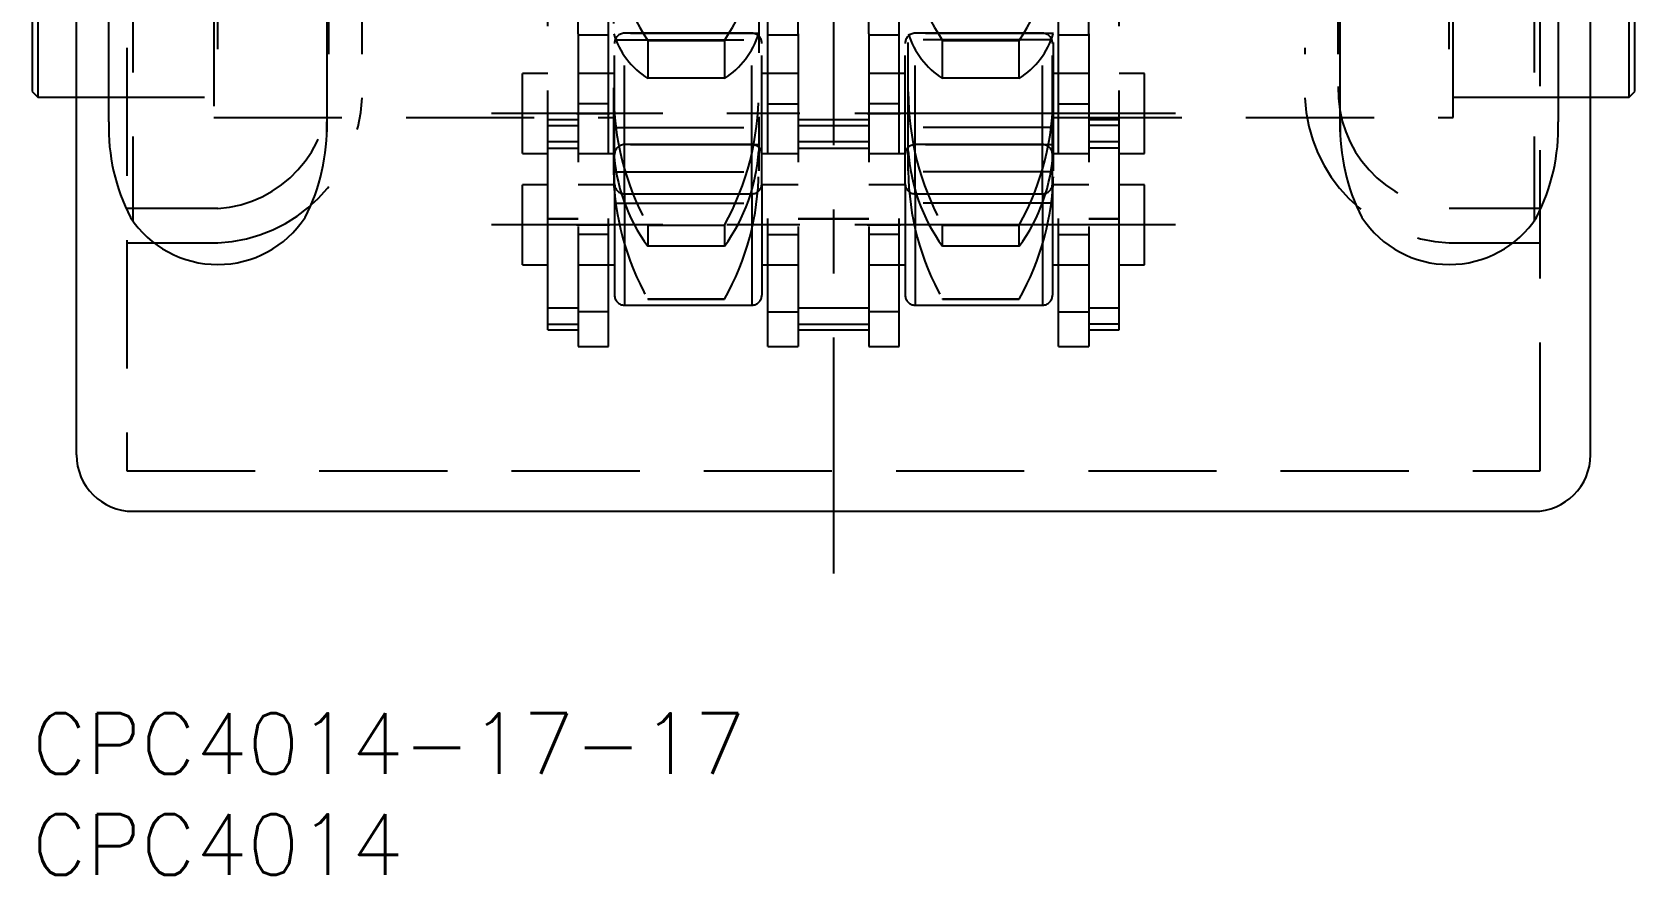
# Model space of a CAD drawing. Extents: x -7 to 197, y -8 to 201.
# Drawn here: x 0 to 79.4, y -8 to 33.7 of the extents above; entities that cross this region are included whole.
import ezdxf

# ---------------------------------------------------------------- set-up
doc = ezdxf.new("R2010")
doc.units = 0
doc.header["$LTSCALE"] = 0.5
doc.linetypes.add('CENTER', pattern=[50.8, 31.75, -6.35, 6.35, -6.35])
doc.linetypes.add('DASHED', pattern=[19.05, 12.7, -6.35])
for name, color, linetype in [('MSM_CENTER', 1, 'CENTER'), ('MSM_CONTINUOUS', 7, 'CONTINUOUS'), ('MSM_DASHED', 4, 'DASHED'), ('MSM_PART_NUMBER', 7, 'CONTINUOUS')]:
    doc.layers.add(name, color=color, linetype=linetype)
doc.styles.get("Standard").update_dxf_attribs({"font": 'txt.shx', "height": 3, "bigfont": 'bigfont.shx'})

msp = doc.modelspace()

# ---------------------------------------------------------------- linework, layer by layer
at = {"layer": 'MSM_CENTER'}
for p, q in [((39.7, 94.796), (39.7, 6.918)), ((9.2, 32.87), (9.2, 71.13)), ((70.2, 32.87), (70.2, 71.13)), ((56.64, 29.692), (22.76, 29.692)), ((56.64, 29.69), (22.76, 29.69)), ((26.975, 29.691), (28.625, 29.691)), ((38.025, 29.691), (36.375, 29.691)), ((41.375, 29.691), (43.025, 29.691)), ((52.425, 29.691), (50.775, 29.691)), ((56.64, 24.181), (22.76, 24.181)), ((26.975, 24.181), (28.625, 24.181)), ((38.025, 24.181), (36.375, 24.181)), ((41.375, 24.181), (43.025, 24.181)), ((52.425, 24.181), (50.775, 24.181))]:
    msp.add_line(p, q, dxfattribs=at)
at = {"layer": 'MSM_CONTINUOUS'}
for p, q in [((0, 73.217), (0, 30.783)), ((0.283, 73.5), (0.283, 30.5)), ((79.117, 30.5), (79.117, 73.5)), ((79.4, 30.783), (79.4, 73.217)), ((2.2, 12.8), (2.2, 52)), ((77.2, 12.8), (77.2, 52)), ((3.8, 29.276), (3.8, 47.6)), ((14.6, 47.6), (14.6, 28.784)), ((64.8, 28.784), (64.8, 47.6)), ((75.6, 47.6), (75.6, 29.276)), ((0, 30.783), (0.283, 30.5)), ((0.283, 30.5), (2.2, 30.5)), ((77.2, 30.5), (79.117, 30.5)), ((79.117, 30.5), (79.4, 30.783)), ((5, 10), (74.4, 10))]:
    msp.add_line(p, q, dxfattribs=at)
for centre, radius, start, end in [((13.584, 29.01), 9.788, 178.45093, 207.12924), ((4.816, 29.01), 9.788, 332.87076, 1.54907), ((74.584, 29.01), 9.788, 178.45093, 207.12924), ((65.816, 29.01), 9.788, 332.87076, 1.54907), ((9.2, 27.4), 5.182, 213.39992, 326.60008), ((70.2, 27.4), 5.182, 213.39992, 326.60008), ((5, 12.8), 2.8, 180, 270), ((74.4, 12.8), 2.8, 270, 0)]:
    msp.add_arc(centre, radius, start, end, dxfattribs=at)
at = {"layer": 'MSM_DASHED'}
for p, q in [((36, 77.15), (36, 26.85)), ((43.4, 26.85), (43.4, 77.15)), ((9, 74.5), (9, 29.5)), ((70.4, 29.5), (70.4, 74.5)), ((27.05, 33.63), (27.05, 61.196)), ((37.95, 33.63), (37.95, 61.196)), ((41.45, 33.63), (41.45, 61.196)), ((52.35, 33.63), (52.35, 61.196)), ((28.55, 33.589), (28.55, 58.031)), ((36.45, 33.589), (36.45, 58.031)), ((42.95, 33.589), (42.95, 58.031)), ((50.85, 33.589), (50.85, 58.031)), ((4.7, 52), (4.7, 12)), ((14.7, 32.635), (14.7, 52)), ((16.35, 32.635), (16.35, 52)), ((63.05, 52), (63.05, 32.635)), ((64.7, 32.635), (64.7, 52)), ((74.7, 12), (74.7, 52)), ((28.8, 50.016), (28.8, 26.85)), ((50.6, 26.85), (50.6, 50.016)), ((5, 47.6), (5, 24.34)), ((74.4, 47.6), (74.4, 24.34)), ((25.55, 24.487), (25.55, 44.826)), ((53.85, 24.487), (53.85, 44.826)), ((27.05, 33.63), (27.05, 18.151)), ((27.05, 33.59), (28.55, 33.59)), ((27.05, 33.589), (28.55, 33.589)), ((28.55, 18.151), (28.55, 33.589)), ((36, 33.65), (28.8, 33.65)), ((35.65, 33.667), (29.35, 33.667)), ((29.35, 25.717), (29.35, 33.667)), ((35.65, 33.665), (29.35, 33.665)), ((35.65, 25.717), (35.65, 33.667)), ((36.45, 33.59), (37.95, 33.59)), ((36.45, 18.151), (36.45, 33.589)), ((36.45, 33.589), (37.95, 33.589)), ((37.95, 33.63), (37.95, 18.151)), ((41.45, 33.63), (41.45, 18.151)), ((41.45, 33.59), (42.95, 33.59)), ((41.45, 33.589), (42.95, 33.589)), ((42.95, 18.151), (42.95, 33.589)), ((50.6, 33.65), (43.4, 33.65)), ((50.05, 33.667), (43.75, 33.667)), ((43.75, 25.717), (43.75, 33.667)), ((50.05, 33.665), (43.75, 33.665)), ((50.05, 25.717), (50.05, 33.667)), ((50.85, 33.59), (52.35, 33.59)), ((50.85, 18.151), (50.85, 33.589)), ((50.85, 33.589), (52.35, 33.589)), ((52.35, 33.63), (52.35, 18.151)), ((28.85, 26.217), (28.85, 33.167)), ((28.916, 33.341), (35.884, 33.341)), ((30.501, 33.314), (30.501, 31.435)), ((30.501, 33.314), (34.299, 33.314)), ((34.299, 33.314), (34.299, 31.435)), ((36.15, 26.217), (36.15, 33.167)), ((43.25, 26.217), (43.25, 33.167)), ((50.484, 33.341), (43.516, 33.341)), ((45.101, 31.435), (45.101, 33.314)), ((45.101, 33.314), (48.899, 33.314)), ((48.899, 31.435), (48.899, 33.314)), ((50.55, 26.217), (50.55, 33.167)), ((25.55, 31.677), (24.3, 31.677)), ((24.3, 27.707), (24.3, 31.677)), ((25.55, 31.675), (24.3, 31.675)), ((28.55, 31.676), (27.05, 31.676)), ((28.85, 31.675), (27.05, 31.675)), ((28.85, 31.677), (28.55, 31.677)), ((34.299, 31.435), (30.501, 31.435)), ((36.45, 31.677), (36.15, 31.677)), ((37.95, 31.675), (36.15, 31.675)), ((37.95, 31.676), (36.45, 31.676)), ((42.95, 31.676), (41.45, 31.676)), ((43.25, 31.675), (41.45, 31.675)), ((43.25, 31.677), (42.95, 31.677)), ((48.899, 31.435), (45.101, 31.435)), ((50.85, 31.677), (50.55, 31.677)), ((52.35, 31.675), (50.55, 31.675)), ((52.35, 31.676), (50.85, 31.676)), ((55.1, 31.677), (53.85, 31.677)), ((55.1, 31.675), (53.85, 31.675)), ((55.1, 27.707), (55.1, 31.677)), ((2.2, 30.5), (4.7, 30.5)), ((2.2, 30.5), (9, 30.5)), ((70.4, 30.5), (77.2, 30.5)), ((74.7, 30.5), (77.2, 30.5)), ((9, 29.5), (28.8, 29.5)), ((27.05, 29.386), (25.55, 29.386)), ((28.55, 30.167), (27.05, 30.167)), ((36.45, 30.167), (37.95, 30.167)), ((41.45, 29.386), (37.95, 29.386)), ((42.95, 30.167), (41.45, 30.167)), ((50.6, 29.5), (70.4, 29.5)), ((50.85, 30.167), (52.35, 30.167)), ((53.85, 29.386), (52.35, 29.386)), ((25.55, 29.093), (27.05, 29.093)), ((28.916, 29.007), (35.884, 29.007)), ((37.95, 29.093), (41.45, 29.093)), ((50.484, 29.007), (43.516, 29.007)), ((53.85, 29.093), (52.35, 29.093)), ((25.55, 28.306), (27.05, 28.306)), ((25.55, 27.975), (27.05, 27.975)), ((25.55, 27.973), (27.05, 27.973)), ((36, 28.14), (28.8, 28.14)), ((35.65, 28.156), (29.35, 28.156)), ((37.95, 28.306), (41.45, 28.306)), ((37.95, 27.975), (41.45, 27.975)), ((37.95, 27.973), (41.45, 27.973)), ((50.6, 28.14), (43.4, 28.14)), ((50.05, 28.156), (43.75, 28.156)), ((50.592, 27.724), (50.6, 27.982)), ((52.35, 28.306), (53.85, 28.306)), ((53.85, 27.975), (52.35, 27.975)), ((53.85, 27.973), (52.35, 27.973)), ((24.3, 27.707), (25.55, 27.707)), ((24.3, 27.705), (24.3, 27.707)), ((24.3, 27.705), (25.55, 27.705)), ((27.05, 27.706), (28.55, 27.706)), ((27.05, 27.705), (28.85, 27.705)), ((28.55, 27.707), (28.85, 27.707)), ((36.15, 27.707), (36.45, 27.707)), ((36.15, 27.705), (37.95, 27.705)), ((36.45, 27.706), (37.95, 27.706)), ((41.45, 27.706), (42.95, 27.706)), ((41.45, 27.705), (43.25, 27.705)), ((42.95, 27.707), (43.25, 27.707)), ((50.55, 27.707), (50.85, 27.707)), ((50.55, 27.705), (52.35, 27.705)), ((50.85, 27.706), (52.35, 27.706)), ((53.85, 27.707), (55.1, 27.707)), ((53.85, 27.705), (55.1, 27.705)), ((55.1, 27.705), (55.1, 27.707)), ((28.85, 26.217), (28.85, 20.706)), ((28.916, 26.804), (35.884, 26.804)), ((36.15, 26.217), (36.15, 20.706)), ((43.25, 26.217), (43.25, 20.706)), ((50.484, 26.804), (43.516, 26.804)), ((50.55, 26.217), (50.55, 20.706)), ((25.55, 26.166), (24.3, 26.166)), ((24.3, 22.196), (24.3, 26.166)), ((28.55, 26.166), (27.05, 26.166)), ((28.85, 26.166), (27.05, 26.166)), ((28.85, 25.875), (28.83, 26.148)), ((29.35, 25.717), (35.65, 25.717)), ((29.35, 25.717), (29.35, 20.206)), ((29.35, 25.715), (35.65, 25.715)), ((35.636, 25.76), (35.623, 25.715)), ((35.65, 25.717), (35.65, 20.206)), ((37.95, 26.166), (36.15, 26.166)), ((37.95, 26.166), (36.45, 26.166)), ((42.95, 26.166), (41.45, 26.166)), ((43.25, 26.166), (41.45, 26.166)), ((43.75, 25.717), (50.05, 25.717)), ((43.75, 25.717), (43.75, 20.206)), ((43.75, 25.715), (50.05, 25.715)), ((50.05, 25.717), (50.05, 20.206)), ((52.35, 26.166), (50.55, 26.166)), ((50.572, 26.172), (50.552, 25.9)), ((52.35, 26.166), (50.85, 26.166)), ((55.1, 26.166), (53.85, 26.166)), ((55.1, 22.196), (55.1, 26.166)), ((9.2, 24.986), (4.7, 24.986)), ((28.916, 25.257), (35.884, 25.257)), ((50.484, 25.257), (43.516, 25.257)), ((74.7, 24.986), (70.2, 24.986)), ((25.55, 24.487), (27.05, 24.487)), ((25.55, 18.976), (25.55, 24.487)), ((25.55, 24.485), (27.05, 24.485)), ((30.501, 24.161), (34.299, 24.161)), ((30.501, 24.161), (30.501, 23.119)), ((34.299, 24.161), (34.299, 23.119)), ((37.95, 24.487), (41.45, 24.487)), ((37.95, 24.485), (41.45, 24.485)), ((45.101, 24.161), (48.899, 24.161)), ((45.101, 23.119), (45.101, 24.161)), ((48.899, 23.119), (48.899, 24.161)), ((52.35, 24.487), (53.85, 24.487)), ((52.35, 24.485), (53.85, 24.485)), ((53.85, 18.976), (53.85, 24.487)), ((4.7, 23.288), (9.2, 23.288)), ((28.55, 23.706), (27.05, 23.706)), ((28.55, 23.705), (27.05, 23.705)), ((34.299, 23.119), (30.501, 23.119)), ((36.45, 23.706), (37.95, 23.706)), ((36.45, 23.705), (37.95, 23.705)), ((42.95, 23.706), (41.45, 23.706)), ((42.95, 23.705), (41.45, 23.705)), ((48.899, 23.119), (45.101, 23.119)), ((50.85, 23.706), (52.35, 23.706)), ((50.85, 23.705), (52.35, 23.705)), ((70.2, 23.288), (74.7, 23.288)), ((24.3, 22.196), (25.55, 22.196)), ((27.05, 22.196), (28.55, 22.196)), ((27.05, 22.196), (28.85, 22.196)), ((36.15, 22.196), (37.95, 22.196)), ((36.45, 22.196), (37.95, 22.196)), ((41.45, 22.196), (42.95, 22.196)), ((41.45, 22.196), (43.25, 22.196)), ((50.55, 22.196), (52.35, 22.196)), ((50.85, 22.196), (52.35, 22.196)), ((53.85, 22.196), (55.1, 22.196)), ((27.05, 20.056), (25.55, 20.056)), ((28.55, 19.879), (27.05, 19.879)), ((28.55, 19.879), (27.05, 19.879)), ((29.35, 20.206), (35.65, 20.206)), ((30.501, 20.523), (34.299, 20.523)), ((30.501, 20.523), (30.501, 20.5)), ((30.501, 20.5), (34.299, 20.5)), ((34.299, 20.523), (34.299, 20.5)), ((36.45, 19.879), (37.95, 19.879)), ((36.45, 19.879), (37.95, 19.879)), ((41.45, 20.056), (37.95, 20.056)), ((42.95, 19.879), (41.45, 19.879)), ((42.95, 19.879), (41.45, 19.879)), ((43.75, 20.206), (50.05, 20.206)), ((45.101, 20.523), (48.899, 20.523)), ((45.101, 20.5), (45.101, 20.523)), ((45.101, 20.5), (48.899, 20.5)), ((48.899, 20.5), (48.899, 20.523)), ((50.85, 19.879), (52.35, 19.879)), ((50.85, 19.879), (52.35, 19.879)), ((53.85, 20.056), (52.35, 20.056)), ((25.55, 19.269), (27.05, 19.269)), ((37.95, 19.269), (41.45, 19.269)), ((53.85, 19.269), (52.35, 19.269)), ((25.55, 18.976), (27.05, 18.976)), ((37.95, 18.976), (41.45, 18.976)), ((52.35, 18.976), (53.85, 18.976)), ((27.05, 18.151), (28.55, 18.151)), ((27.05, 18.151), (28.55, 18.151)), ((36.45, 18.151), (37.95, 18.151)), ((36.45, 18.151), (37.95, 18.151)), ((41.45, 18.151), (42.95, 18.151)), ((41.45, 18.151), (42.95, 18.151)), ((50.85, 18.151), (52.35, 18.151)), ((50.85, 18.151), (52.35, 18.151)), ((4.7, 12), (74.7, 12))]:
    msp.add_line(p, q, dxfattribs=at)
for centre, radius, start, end in [((38.644, 38.846), 9.845, 179.13551, 214.20042), ((26.156, 38.846), 9.845, 325.79958, 0.86449), ((53.244, 38.846), 9.845, 179.13551, 214.20042), ((40.756, 38.846), 9.845, 325.79958, 0.86449), ((32.579, 34.77), 3.93, 196.71977, 238.09433), ((29.35, 33.167), 0.5, 90, 180), ((29.35, 33.165), 0.5, 90, 180), ((32.221, 34.77), 3.93, 301.90567, 343.28023), ((35.65, 33.167), 0.5, 0, 90), ((35.65, 33.165), 0.5, 0, 90), ((43.75, 33.167), 0.5, 90, 180), ((43.75, 33.165), 0.5, 90, 180), ((47.179, 34.77), 3.93, 196.71977, 238.09433), ((46.821, 34.77), 3.93, 301.90567, 343.28023), ((50.05, 33.167), 0.5, 0, 90), ((50.05, 33.165), 0.5, 0, 90), ((8.816, 30.862), 5.887, 273.74309, 1.67457), ((70.584, 30.862), 5.887, 178.32543, 266.25691), ((8.855, 30.784), 7.502, 272.63893, 357.58901), ((42.466, 30.754), 13.661, 179.94946, 208.86506), ((22.334, 30.754), 13.661, 331.13494, 0.05054), ((57.066, 30.754), 13.661, 179.94946, 208.86506), ((36.934, 30.754), 13.661, 331.13494, 0.05054), ((70.545, 30.784), 7.502, 182.41099, 267.36107), ((37.804, 28.407), 9.017, 183.53867, 215.91809), ((29.35, 27.656), 0.5, 90, 180), ((26.996, 28.407), 9.017, 324.08191, 356.46133), ((35.65, 27.656), 0.5, 0, 90), ((43.75, 27.656), 0.5, 90, 180), ((52.404, 28.407), 9.017, 183.53867, 215.91809), ((41.596, 28.407), 9.017, 324.08191, 356.46133), ((50.05, 27.656), 0.5, 0, 90), ((41.499, 26.85), 12.699, 180, 180.51694), ((42.09, 27.006), 13.291, 180.68276, 209.31724), ((29.35, 26.217), 0.5, 180, 270), ((29.35, 26.215), 0.5, 180, 270), ((22.71, 27.006), 13.291, 330.68276, 359.31724), ((35.65, 26.217), 0.5, 270, 0), ((35.65, 26.215), 0.5, 270, 0), ((43.75, 26.217), 0.5, 180, 270), ((43.75, 26.215), 0.5, 180, 270), ((56.099, 26.85), 12.699, 180, 180.51694), ((56.69, 27.006), 13.291, 180.68276, 209.31724), ((37.31, 27.006), 13.291, 330.68276, 359.31724), ((50.05, 26.217), 0.5, 270, 0), ((50.05, 26.215), 0.5, 270, 0), ((29.35, 20.706), 0.5, 180, 270), ((35.65, 20.706), 0.5, 270, 0), ((43.75, 20.706), 0.5, 180, 270), ((50.05, 20.706), 0.5, 270, 0)]:
    msp.add_arc(centre, radius, start, end, dxfattribs=at)

# ---------------------------------------------------------------- texts
at = {"layer": 'MSM_PART_NUMBER'}
for s, p in [('CPC4014-17-17', (0, -3)), ('CPC4014', (0, -8))]:
    msp.add_text(s, height=3, dxfattribs=at).set_placement(p)

doc.saveas('drawing.dxf')
